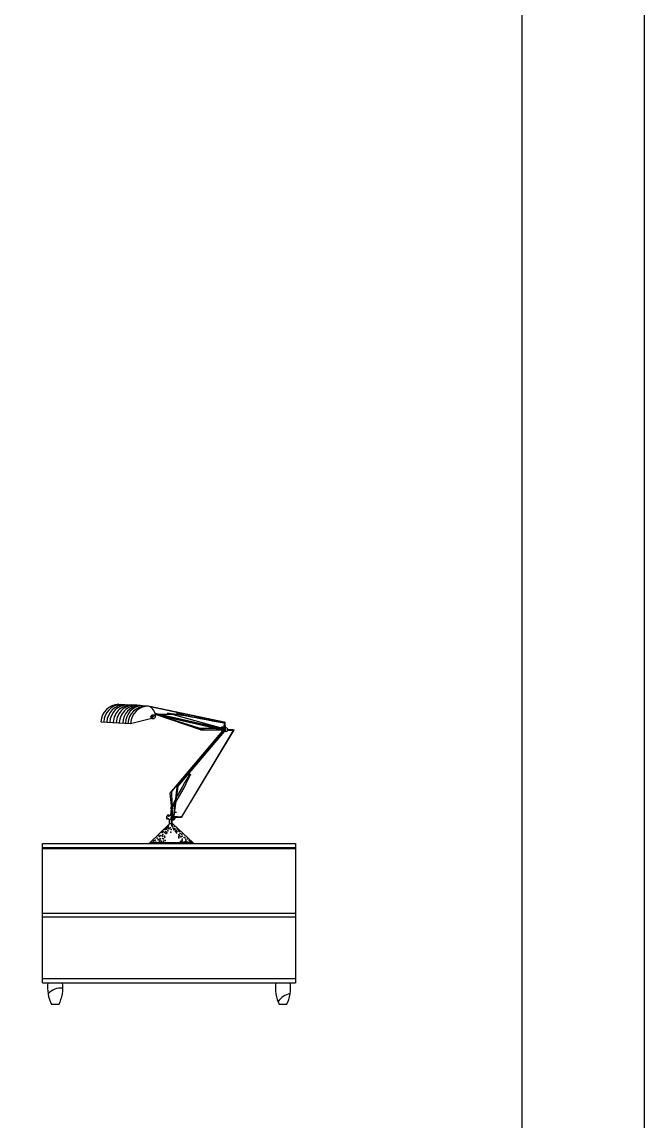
# Model space of a CAD drawing. Header units: inches. Extents: x 4.1 to 46.6, y 13.1 to 37.9.
# Drawn here: x 23.421 to 25.141, y 22.378 to 25.418 of the extents above; entities that cross this region are included whole.
import ezdxf

# ---------------------------------------------------------------- set-up
doc = ezdxf.new("R2010")
doc.units = ezdxf.units.IN
doc.header["$MEASUREMENT"] = 0
for name, color, linetype in [('02', 2, 'Continuous'), ('4', 4, 'Continuous'), ('kadrbm', 4, 'Continuous')]:
    doc.layers.add(name, color=color, linetype=linetype)

# ---------------------------------------------------------------- blocks, each defined once
blk = doc.blocks.new('kadrbm')
at = {"layer": 'kadrbm', "color": 4}
blk.add_lwpolyline([(0, 0), (0, 24.7972), (21, 24.7972), (21, 0), (0, 0)], close=True, dxfattribs=at)
blk.add_lwpolyline([(20.6631, 0.3257), (20.6631, 24.4603), (0.3369, 24.4603), (0.3369, 0.3257), (20.6631, 0.3257)], dxfattribs=at)

msp = doc.modelspace()

# ---------------------------------------------------------------- linework, layer by layer
at = {"layer": '02'}
for p, q in [((23.7704, 23.5277), (23.6883, 23.5323)), ((23.9797, 23.4834), (23.7741, 23.526)), ((23.9794, 23.4825), (23.7756, 23.5252)), ((23.9761, 23.4645), (23.7889, 23.5071)), ((23.9764, 23.4616), (23.7895, 23.5043)), ((23.9258, 23.4616), (23.7895, 23.5043)), ((23.9147, 23.4616), (23.7895, 23.5043)), ((23.8641, 23.5043), (23.7895, 23.5043)), ((23.9762, 23.4609), (23.7896, 23.5036)), ((23.9758, 23.4651), (23.8231, 23.5078)), ((23.639, 23.484), (23.721, 23.4794)), ((23.98, 23.4812), (23.9788, 23.4692)), ((23.9802, 23.4812), (23.9789, 23.4692)), ((23.9809, 23.4812), (23.9812, 23.4687)), ((23.9812, 23.4813), (23.9819, 23.4685)), ((23.9815, 23.4813), (23.9822, 23.4684)), ((23.9748, 23.4591), (23.8298, 23.2871)), ((23.9757, 23.4588), (23.8342, 23.291)), ((23.9792, 23.4578), (23.8491, 23.3035)), ((23.9798, 23.4576), (23.8518, 23.3058)), ((24.0046, 23.46), (23.8617, 23.2215)), ((24.0057, 23.4601), (23.8622, 23.221)), ((23.9147, 23.4616), (23.9764, 23.4616)), ((23.958, 23.4651), (23.9148, 23.4651)), ((24.0042, 23.4603), (23.9888, 23.4596)), ((24.004, 23.4605), (23.989, 23.4599)), ((24.0039, 23.4608), (23.9893, 23.4605)), ((24.004, 23.4618), (23.9895, 23.4631)), ((24.0039, 23.4616), (23.9895, 23.4629)), ((23.8848, 23.3365), (23.8792, 23.3381)), ((23.8846, 23.3385), (23.8803, 23.3396)), ((23.8849, 23.339), (23.8807, 23.3401)), ((23.8852, 23.3392), (23.8809, 23.3403)), ((23.8841, 23.3395), (23.8841, 23.3395)), ((23.8856, 23.3393), (23.8856, 23.3392)), ((23.8342, 23.291), (23.836, 23.2247)), ((23.8491, 23.3035), (23.8397, 23.224)), ((23.8518, 23.3058), (23.8403, 23.2238)), ((23.8298, 23.2871), (23.8357, 23.2259)), ((23.8333, 23.244), (23.8318, 23.2254)), ((23.8335, 23.2439), (23.832, 23.2254)), ((23.8354, 23.2458), (23.8321, 23.2463)), ((23.8357, 23.2438), (23.8323, 23.2444)), ((23.8357, 23.2462), (23.8325, 23.2467)), ((23.836, 23.2464), (23.8328, 23.2469)), ((23.8343, 23.2438), (23.8346, 23.2249)), ((23.8346, 23.2437), (23.8354, 23.2248)), ((23.835, 23.2437), (23.8357, 23.2247)), ((23.8379, 23.2018), (23.8282, 23.2018)), ((23.8286, 23.2018), (23.8286, 23.2138)), ((23.8338, 23.2018), (23.8338, 23.2127)), ((23.8363, 23.2018), (23.8363, 23.2122)), ((23.8598, 23.2208), (23.8419, 23.2225)), ((23.8597, 23.2206), (23.8421, 23.2223)), ((23.8599, 23.2197), (23.8435, 23.2193)), ((23.8608, 23.2194), (23.8436, 23.2186)), ((23.8615, 23.2192), (23.8436, 23.2183)), ((23.8609, 23.2206), (23.8609, 23.2206)), ((23.8938, 23.1492), (23.7739, 23.1492)), ((24.1775, 23.1355), (23.4775, 23.1355)), ((24.1775, 23.1325), (23.4775, 23.1325)), ((24.1775, 22.954), (23.4775, 22.954)), ((24.1775, 22.944), (23.4775, 22.944))]:
    msp.add_line(p, q, dxfattribs=at)
for points in [[(23.7884, 23.4964), (23.7897, 23.4967, 0.338972), (23.7704, 23.5277, 0.399625), (23.721, 23.4794), (23.7758, 23.4933)], [(23.9696, 23.4651, -0.283898), (23.9736, 23.4704), (23.9859, 23.4676)], [(23.9828, 23.4567), (23.9754, 23.4589, -0.10362), (23.9718, 23.4609)], [(23.8855, 23.3361), (23.8795, 23.3378, -0.077868), (23.8791, 23.3382)], [(23.8856, 23.3389, -0.083661), (23.8859, 23.3389, -0.685038), (23.8858, 23.3364)], [(23.8363, 23.2434), (23.8327, 23.2441, -0.641064), (23.833, 23.247), (23.8365, 23.2465)], [(23.8364, 23.2462, -0.083661), (23.8367, 23.2462, -0.685038), (23.8366, 23.2437)], [(23.7731, 23.1475), (23.7731, 23.1484, -0.414214), (23.7739, 23.1492), (23.8282, 23.2018)], [(23.8375, 23.212), (23.8235, 23.2149, -0.641064), (23.8256, 23.2264), (23.8392, 23.2241)], [(23.8379, 23.2018), (23.8938, 23.1492, -0.414214), (23.8946, 23.1484), (23.8946, 23.1475)], [(23.8387, 23.223, -0.083661), (23.8398, 23.2228, -0.685038), (23.8388, 23.2128, -0.685038)]]:
    msp.add_lwpolyline(points, format="xyb", dxfattribs=at)
for points in [[(23.7813, 23.4924), (23.7758, 23.4933)], [(23.7849, 23.4989), (23.7812, 23.4977), (23.7813, 23.4972), (23.785, 23.4984), (23.7849, 23.4989)], [(23.9797, 23.4834), (23.9809, 23.4835)], [(23.9814, 23.4813), (23.9801, 23.4812)], [(23.9852, 23.4639), (23.9828, 23.4608), (23.9831, 23.4605), (23.9856, 23.4636), (23.9852, 23.4639)], [(24.0042, 23.4621), (24.0053, 23.4623)], [(24.0058, 23.4601), (24.0045, 23.46)], [(23.8811, 23.3405), (23.8857, 23.3392)], [(23.8404, 23.2188), (23.8366, 23.2174), (23.8367, 23.217), (23.8405, 23.2183), (23.8404, 23.2188)], [(23.8613, 23.2192), (23.86, 23.2196)], [(23.4775, 22.7745), (24.1775, 22.7745)], [(23.4775, 22.7625), (24.1775, 22.7625)]]:
    msp.add_lwpolyline(points, dxfattribs=at)
for points in [[(23.9816, 23.4814, -0.130303), (23.9812, 23.4813, -0.331854), (23.9805, 23.4832, -0.328319), (23.981, 23.4835, -0.500332)], [(24.0059, 23.4602, -0.130303), (24.0056, 23.4601, -0.331854), (24.0049, 23.462, -0.328319), (24.0054, 23.4623, -0.500332)], [(23.8857, 23.3362, -0.130303), (23.8853, 23.3362, -0.576801), (23.8851, 23.339, -0.264517), (23.8859, 23.3392, -0.710752)], [(23.8365, 23.2434, -0.130303), (23.8361, 23.2435, -0.576801), (23.8359, 23.2463, -0.264517), (23.8367, 23.2465, -0.710752)], [(23.8385, 23.2119, -0.130303), (23.8366, 23.2123, -0.576801), (23.8366, 23.2235, -0.264517), (23.8401, 23.2239, -0.710752)], [(23.8615, 23.2192, -0.130303), (23.8612, 23.2192, -0.331854), (23.8613, 23.2214, -0.328319), (23.8619, 23.2215, -0.500332)]]:
    msp.add_lwpolyline(points, format="xyb", close=True, dxfattribs=at)
for centre in [(23.783, 23.4979), (23.9842, 23.4622)]:
    msp.add_circle(centre, 0.00565, dxfattribs=at)
for centre, radius, start, end in [((23.6891, 23.4823), 0.0501, 90.8238, 177.9554), ((23.6971, 23.4823), 0.0501, 95.4607, 178.4685), ((23.7051, 23.4808), 0.0501, 90.8238, 177.3694), ((23.7135, 23.4808), 0.0501, 90.1604, 177.9554), ((23.723, 23.4804), 0.0501, 82.4351, 177.9788), ((23.7314, 23.4799), 0.0501, 82.3589, 177.9846), ((23.7399, 23.4794), 0.0501, 82.284, 177.9904), ((23.7493, 23.4794), 0.0501, 96.257, 178.5941), ((23.7569, 23.4794), 0.0501, 98.843, 179.0772), ((23.7639, 23.4775), 0.0501, 90.8238, 177.38), ((22.1766, 13.1413), 10.4965, 80.13437, 80.97292), ((24.2423, 25.1371), 1.6763, 256.4031, 260.9864), ((23.9809, 23.4824), 0.00149, 139.1898, 239.2099), ((23.9613, 23.4632), 0.00275, 136.1594, 215.1284), ((23.9805, 23.451), 0.00958, 147.1044, 202.8271), ((23.972, 23.4626), 0.00454, 338.4734, 33.508), ((24.0053, 23.4612), 0.00141, 139.1898, 239.3587), ((24.0063, 23.4613), 0.000993, 145.004, 239.2466), ((24.6288, 22.8689), 0.8804, 147.8917, 154.5695), ((23.144, 23.6891), 0.8217, 327.4117, 334.5752), ((23.8863, 23.3376), 0.0011, 119.5269, 244.08), ((23.8371, 23.2449), 0.0011, 119.5269, 244.08), ((23.8455, 23.2254), 0.00793, 72.1317, 134.3586), ((23.8418, 23.2174), 0.00538, 118.5634, 222.9145), ((23.8612, 23.2205), 0.00146, 118.9072, 215.429), ((23.5287, 22.7007), 0.0475, 84.0912, 139.157), ((24.1681, 22.6855), 0.0466, 97.2386, 147.0434)]:
    msp.add_arc(centre, radius, start, end, dxfattribs=at)
for points in [[(23.7826, 23.4926), (23.7822, 23.4927), (23.7818, 23.4929), (23.781, 23.4932), (23.7804, 23.4937), (23.7797, 23.4948), (23.7795, 23.4954), (23.7791, 23.4968), (23.779, 23.4975), (23.7792, 23.4991), (23.7795, 23.4998), (23.78, 23.5008), (23.7805, 23.5013), (23.7813, 23.5021), (23.7817, 23.5024), (23.7825, 23.5026), (23.7828, 23.5027), (23.783, 23.5027), (23.7831, 23.5027), (23.7831, 23.5027), (23.7831, 23.5027)], [(23.9841, 23.4569), (23.9837, 23.457), (23.9833, 23.4571), (23.9825, 23.4574), (23.9819, 23.4579), (23.9812, 23.459), (23.9809, 23.4595), (23.9804, 23.4609), (23.9802, 23.4616), (23.9804, 23.4632), (23.9806, 23.464), (23.9811, 23.465), (23.9816, 23.4655), (23.9823, 23.4663), (23.9827, 23.4666), (23.9834, 23.4669), (23.9837, 23.467), (23.984, 23.467), (23.984, 23.467), (23.984, 23.467), (23.984, 23.467)], [(23.8858, 23.3364), (23.8857, 23.3364), (23.8856, 23.3364), (23.8854, 23.3365), (23.8852, 23.3366), (23.885, 23.3368), (23.8849, 23.337), (23.8848, 23.3373), (23.8847, 23.3375), (23.8847, 23.3379), (23.8848, 23.3381), (23.8849, 23.3384), (23.885, 23.3385), (23.8852, 23.3387), (23.8853, 23.3388), (23.8854, 23.3389), (23.8855, 23.3389), (23.8856, 23.3389), (23.8856, 23.3389), (23.8856, 23.3389), (23.8856, 23.3389)], [(23.8366, 23.2437), (23.8365, 23.2437), (23.8364, 23.2437), (23.8362, 23.2438), (23.836, 23.2439), (23.8358, 23.2441), (23.8357, 23.2443), (23.8356, 23.2446), (23.8355, 23.2448), (23.8355, 23.2452), (23.8356, 23.2454), (23.8357, 23.2457), (23.8358, 23.2458), (23.836, 23.246), (23.8361, 23.2461), (23.8362, 23.2462), (23.8363, 23.2462), (23.8364, 23.2462), (23.8364, 23.2462), (23.8364, 23.2462), (23.8364, 23.2462)], [(23.8388, 23.2128), (23.8384, 23.2128), (23.838, 23.213), (23.8371, 23.2133), (23.8365, 23.2137), (23.8358, 23.2148), (23.8354, 23.2154), (23.835, 23.2168), (23.8348, 23.2175), (23.8349, 23.2191), (23.8352, 23.2199), (23.8357, 23.2209), (23.8362, 23.2215), (23.8369, 23.2223), (23.8374, 23.2226), (23.8381, 23.2229), (23.8384, 23.223), (23.8386, 23.223), (23.8387, 23.223), (23.8387, 23.223), (23.8387, 23.223)]]:
    msp.add_open_spline(points, degree=3, knots=[3.294068, 3.294068, 3.294068, 3.294068, 3.647859, 3.647859, 4.043866, 4.043866, 4.439873, 4.439873, 4.83588, 4.83588, 5.231886, 5.231886, 5.627893, 5.627893, 6.0239, 6.0239, 6.283185, 6.283185, 6.283185, 6.295262, 6.295262, 6.295262, 6.295262], dxfattribs=at)
for p in [(23.9747, 23.4601), (23.9752, 23.4662), (23.9755, 23.4691), (23.9785, 23.4584), (23.9788, 23.4673), (23.9796, 23.4682), (23.9797, 23.4578), (23.9818, 23.4685), (23.9818, 23.468), (23.8217, 23.2191), (23.824, 23.2257), (23.8248, 23.2159), (23.8256, 23.2158), (23.8264, 23.2229), (23.8268, 23.226), (23.8328, 23.2146), (23.8342, 23.2238), (23.8344, 23.223), (23.8348, 23.1995), (23.8356, 23.1988), (23.8366, 23.2238), (23.7988, 23.1706), (23.7999, 23.1681), (23.8049, 23.1694), (23.8087, 23.1781), (23.8094, 23.1678), (23.8099, 23.1729), (23.8112, 23.1807), (23.8151, 23.1778), (23.8151, 23.1683), (23.8153, 23.1862), (23.818, 23.1885), (23.8184, 23.187), (23.8187, 23.1807), (23.8189, 23.1749), (23.8212, 23.191), (23.8212, 23.1869), (23.8217, 23.1775), (23.8237, 23.1934), (23.8243, 23.1823), (23.826, 23.1961), (23.8263, 23.1904), (23.8272, 23.1881), (23.8308, 23.1906), (23.8326, 23.1794), (23.8333, 23.1862), (23.8351, 23.197), (23.8373, 23.1942), (23.8387, 23.1898), (23.8404, 23.1858), (23.8427, 23.1957), (23.8433, 23.1866), (23.8436, 23.1895), (23.8453, 23.1809), (23.8467, 23.1835), (23.8477, 23.1769), (23.8489, 23.1807), (23.8497, 23.1885), (23.8523, 23.1862), (23.8538, 23.183), (23.8541, 23.1719), (23.8559, 23.1695), (23.8565, 23.1807), (23.8577, 23.1756), (23.8627, 23.1731), (23.8638, 23.1678), (23.7787, 23.1499), (23.7822, 23.1512), (23.785, 23.1554), (23.7891, 23.1567), (23.7905, 23.1512), (23.7942, 23.1623), (23.7974, 23.1581), (23.8002, 23.1595), (23.8002, 23.1512), (23.8011, 23.1669), (23.8016, 23.1554), (23.8027, 23.1499), (23.8034, 23.1606), (23.8059, 23.1539), (23.8062, 23.1531), (23.8104, 23.1616), (23.8117, 23.1603), (23.8123, 23.154), (23.8149, 23.1669), (23.8157, 23.1651), (23.8163, 23.1556), (23.8168, 23.1498), (23.8541, 23.1664), (23.8545, 23.1629), (23.8588, 23.1528), (23.8596, 23.1664), (23.8605, 23.1545), (23.8633, 23.1551), (23.8638, 23.1595), (23.8641, 23.1501), (23.8679, 23.1512), (23.869, 23.1643), (23.8715, 23.1643), (23.8718, 23.1523), (23.8735, 23.1554), (23.874, 23.1593), (23.8757, 23.1536), (23.8776, 23.1512), (23.879, 23.1609), (23.8835, 23.1551), (23.8845, 23.1526), (23.8868, 23.1526)]:
    msp.add_point(p, dxfattribs=at)
at = {"layer": '4'}
for p, q in [((23.4775, 23.1475), (24.1775, 23.1475)), ((23.4775, 22.7625), (23.4775, 23.1475)), ((24.1775, 23.1475), (24.1775, 22.7625)), ((23.5225, 22.7025), (23.5025, 22.7025)), ((24.1525, 22.7025), (24.1325, 22.7025))]:
    msp.add_line(p, q, dxfattribs=at)
for centre, start, end in [((23.5899, 22.7479), 171.4719, 207.4528), ((23.4351, 22.7479), 332.5472, 8.5281), ((24.2199, 22.7479), 171.4719, 207.4528), ((24.0651, 22.7479), 332.5472, 8.5281)]:
    msp.add_arc(centre, 0.0985, start, end, dxfattribs=at)

# ---------------------------------------------------------------- block references
at = {"layer": 'kadrbm'}
msp.add_blockref('kadrbm', (4.141, 13.1016), dxfattribs=at)

doc.saveas('drawing.dxf')
